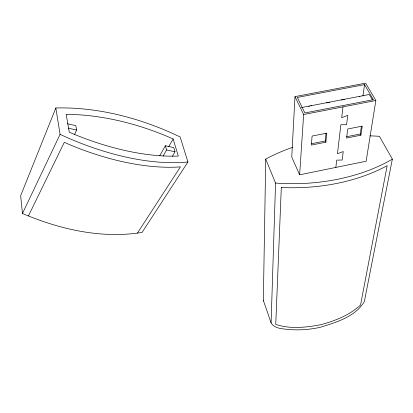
<?xml version="1.0" encoding="UTF-8"?>
<svg xmlns="http://www.w3.org/2000/svg" width="413" height="413" viewBox="0 0 413 413"><rect width="100%" height="100%" fill="white"/><g stroke="black" fill="none" stroke-linecap="round" stroke-linejoin="round"><path stroke-width="0.62" d="M369.847 135.872A192.628 148.319 12.4 0 1 379.418 136.305L392.35 159.144L364.349 301.521C355.469 316.797 336.001 322.419 320.158 327.313C306.771 330.312 292.796 330.674 279.286 328.263C276.132 327.385 272.616 325.94 271.098 322.821L263.344 300.447L265.729 159.093A192.628 148.319 12.4 0 1 292.698 147.302M271.098 322.821L275.559 183.067L265.729 159.093M294.985 96.616L291.748 157.028L299.631 174.818L366.14 161.23L375.851 100.504L365.634 83.137L294.985 96.616L303.643 114.52L299.631 174.818M325.862 142.18L326.766 133.156L312.094 136.063L311.376 145.071L325.862 142.18L325.268 140.978L326.043 133.156M335.846 167.42L336.703 160.125L342.16 160.043L343.229 151.535L337.457 153.75L340.875 124.731L346.595 124.736L347.772 115.351L341.706 117.695L342.976 106.884M362.929 96.017L364.55 84.603L297.339 97.442L304.877 112.95L373.373 99.667L364.55 84.603M360.921 135.18L362.253 126.125L347.761 128.995L346.605 138.04L360.921 135.18L360.275 133.998L361.421 126.146M55.822 107.989L20.65 195.747L22.478 213.495C59.854 229.391 101.443 238.977 142.062 232.431L187.951 161.984L180.125 136.961A219.406 147.183 31.2 0 0 55.822 107.989L60.076 134.375L22.478 213.495M74.459 134.669L76.596 130.007L75.801 125.645L67.391 123.755M28.44 215.942L64.294 142.315L69.405 144.571A171.71 84.123 26.5 0 0 176.609 167.12L180.45 166.842L137.441 233.092M159.697 155.804L165.386 145.727L173.749 147.601L175.009 151.788L172.433 156.233M163.109 156.088L166.609 149.929L165.386 145.727M168.664 146.811L173.13 138.974L172.02 138.463A221.471 150.213 31.6 0 0 67.304 114.313L66.163 114.324L69.26 132.186L70.525 132.754A171.431 82.347 26.6 0 0 177.347 156.099L178.302 156.042L173.13 138.974M301.464 107.566L369.263 94.489L372.5 100.023M311.428 143.734L325.268 140.978M346.6 136.724L360.275 133.998M303.643 114.52L375.851 100.504M68.15 128.138L76.596 130.007M166.609 149.929L175.009 151.788M263.344 300.447L263.602 300.917M187.951 161.984A172.541 83.658 26.6 0 1 60.076 134.375M392.35 159.144A149.547 95.155 0.9 0 1 275.559 183.067M308.656 106.415A3.185 2.23 -28.3 0 1 309.399 106.038M310.953 105.738A3.185 2.23 -28.3 0 1 311.655 105.836M359.222 96.663A3.201 2.158 -31.2 0 1 359.966 96.281M341.474 100.085A3.196 2.184 -30.3 0 1 344.437 99.512M326.6 102.956A3.19 2.204 -29.4 0 1 329.584 102.378M281.31 187.435L275.745 324.381C289.993 329.269 305.93 327.478 320.473 324.778C334.845 320.978 349.532 315.243 360.549 304.975L387.172 165.649L383.698 167.539A148.747 95.166 0.9 0 1 285.972 187.672L281.31 187.435"/></g></svg>
